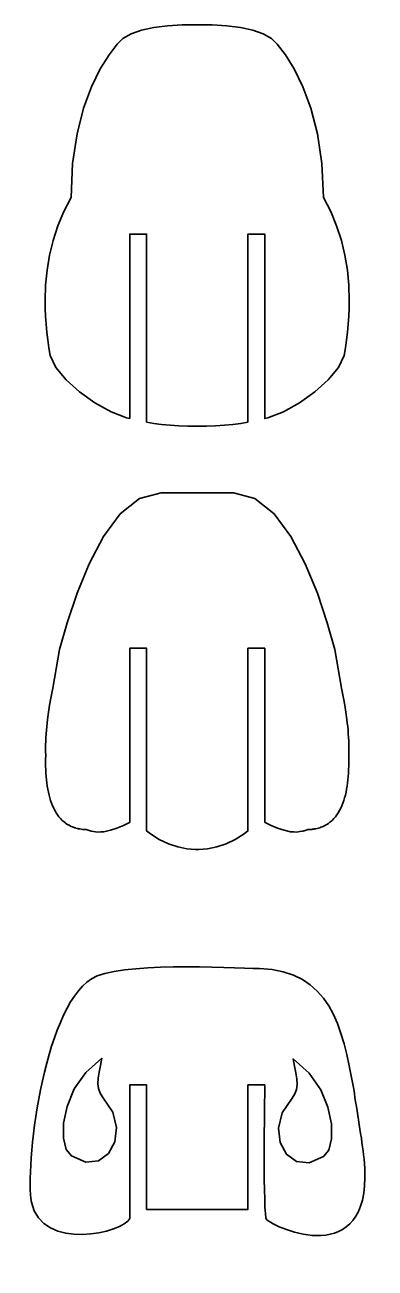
# Model space of a CAD drawing. Header units: centimetres. Extents: x -72 to 72, y -159 to 158.
# Drawn here: x -3.45 to 9, y -159.08 to -114.95 of the extents above; entities that cross this region are included whole.
import ezdxf

# ---------------------------------------------------------------- set-up
doc = ezdxf.new("R2010")
doc.units = ezdxf.units.CM
doc.header["$MEASUREMENT"] = 0
doc.layers.add('layer 1', color=7, linetype='Continuous')

msp = doc.modelspace()

# ---------------------------------------------------------------- linework, layer by layer
at = {"layer": 'layer 1', "color": 250, "lineweight": 35}
for points, knots in [([(0.27576, -128.92427), (0.27576, -128.92427), (0.1634, -128.90247), (0.1634, -128.90247), (0.1634, -128.90247), (0.1634, -128.90247), (-0.38635, -128.68185), (-0.38635, -128.68185), (-0.38635, -128.68185), (-0.38635, -128.68185), (-0.95703, -128.36316), (-0.95703, -128.36316), (-0.95703, -128.36316), (-0.95703, -128.36316), (-1.50353, -127.97508), (-1.50353, -127.97508), (-1.50353, -127.97508), (-1.50353, -127.97508), (-1.98079, -127.54631), (-1.98079, -127.54631), (-1.98079, -127.54631), (-1.98079, -127.54631), (-2.34374, -127.10552), (-2.34374, -127.10552), (-2.34374, -127.10552), (-2.34374, -127.10552), (-2.5473, -126.68139), (-2.5473, -126.68139), (-2.5473, -126.68139), (-2.5473, -126.68139), (-2.59395, -126.40696), (-2.59395, -126.40696), (-2.59395, -126.40696), (-2.59395, -126.40696), (-2.63424, -126.13066), (-2.63424, -126.13066), (-2.63424, -126.13066), (-2.63424, -126.13066), (-2.66779, -125.85276), (-2.66779, -125.85276), (-2.66779, -125.85276), (-2.66779, -125.85276), (-2.69422, -125.5736), (-2.69422, -125.5736), (-2.69422, -125.5736), (-2.69422, -125.5736), (-2.71316, -125.29347), (-2.71316, -125.29347), (-2.71316, -125.29347), (-2.71316, -125.29347), (-2.72424, -125.01266), (-2.72424, -125.01266), (-2.72424, -125.01266), (-2.72424, -125.01266), (-2.72708, -124.73146), (-2.72708, -124.73146), (-2.72708, -124.73146), (-2.72708, -124.73146), (-2.71043, -124.194), (-2.71043, -124.194), (-2.71043, -124.194), (-2.71043, -124.194), (-2.65992, -123.65815), (-2.65992, -123.65815), (-2.65992, -123.65815), (-2.65992, -123.65815), (-2.57295, -123.12597), (-2.57295, -123.12597), (-2.57295, -123.12597), (-2.57295, -123.12597), (-2.44695, -122.59954), (-2.44695, -122.59954), (-2.44695, -122.59954), (-2.44695, -122.59954), (-2.2793, -122.08093), (-2.2793, -122.08093), (-2.2793, -122.08093), (-2.2793, -122.08093), (-2.06742, -121.57219), (-2.06742, -121.57219), (-2.06742, -121.57219), (-2.06742, -121.57219), (-1.80871, -121.07538), (-1.80871, -121.07538), (-1.80871, -121.07538), (-1.80871, -121.07538), (-1.75106, -119.86827), (-1.75106, -119.86827), (-1.75106, -119.86827), (-1.75106, -119.86827), (-1.59416, -118.81441), (-1.59416, -118.81441), (-1.59416, -118.81441), (-1.59416, -118.81441), (-1.3621, -117.90785), (-1.3621, -117.90785), (-1.3621, -117.90785), (-1.3621, -117.90785), (-1.07893, -117.14274), (-1.07893, -117.14274), (-1.07893, -117.14274), (-1.07893, -117.14274), (-0.76876, -116.51313), (-0.76876, -116.51313), (-0.76876, -116.51313), (-0.76876, -116.51313), (-0.45564, -116.01307), (-0.45564, -116.01307), (-0.45564, -116.01307), (-0.45564, -116.01307), (-0.16367, -115.63668), (-0.16367, -115.63668), (-0.16367, -115.63668), (-0.16367, -115.63668), (0.03371, -115.43449), (0.03371, -115.43449), (0.03371, -115.43449), (0.03371, -115.43449), (0.32682, -115.26852), (0.32682, -115.26852), (0.32682, -115.26852), (0.32682, -115.26852), (0.69987, -115.1378), (0.69987, -115.1378), (0.69987, -115.1378), (0.69987, -115.1378), (1.13708, -115.0414), (1.13708, -115.0414), (1.13708, -115.0414), (1.13708, -115.0414), (1.62266, -114.97834), (1.62266, -114.97834), (1.62266, -114.97834), (1.62266, -114.97834), (2.14082, -114.94766), (2.14082, -114.94766), (2.14082, -114.94766), (2.14082, -114.94766), (2.67577, -114.94843), (2.67577, -114.94843), (2.67577, -114.94843), (2.67577, -114.94843), (3.21072, -114.94767), (3.21072, -114.94767), (3.21072, -114.94767), (3.21072, -114.94767), (3.72887, -114.97834), (3.72887, -114.97834), (3.72887, -114.97834), (3.72887, -114.97834), (4.21445, -115.04139), (4.21445, -115.04139), (4.21445, -115.04139), (4.21445, -115.04139), (4.65166, -115.1378), (4.65166, -115.1378), (4.65166, -115.1378), (4.65166, -115.1378), (5.02471, -115.2685), (5.02471, -115.2685), (5.02471, -115.2685), (5.02471, -115.2685), (5.31783, -115.43449), (5.31783, -115.43449), (5.31783, -115.43449), (5.31783, -115.43449), (5.5152, -115.63668), (5.5152, -115.63668), (5.5152, -115.63668), (5.5152, -115.63668), (5.80718, -116.01307), (5.80718, -116.01307), (5.80718, -116.01307), (5.80718, -116.01307), (6.12029, -116.51313), (6.12029, -116.51313), (6.12029, -116.51313), (6.12029, -116.51313), (6.43046, -117.14275), (6.43046, -117.14275), (6.43046, -117.14275), (6.43046, -117.14275), (6.71362, -117.90787), (6.71362, -117.90787), (6.71362, -117.90787), (6.71362, -117.90787), (6.94568, -118.8144), (6.94568, -118.8144), (6.94568, -118.8144), (6.94568, -118.8144), (7.10259, -119.86827), (7.10259, -119.86827), (7.10259, -119.86827), (7.10259, -119.86827), (7.16023, -121.07538), (7.16023, -121.07538), (7.16023, -121.07538), (7.16023, -121.07538), (7.41894, -121.57219), (7.41894, -121.57219), (7.41894, -121.57219), (7.41894, -121.57219), (7.63083, -122.08094), (7.63083, -122.08094), (7.63083, -122.08094), (7.63083, -122.08094), (7.79847, -122.59954), (7.79847, -122.59954), (7.79847, -122.59954), (7.79847, -122.59954), (7.92449, -123.12598), (7.92449, -123.12598), (7.92449, -123.12598), (7.92449, -123.12598), (8.01144, -123.65815), (8.01144, -123.65815), (8.01144, -123.65815), (8.01144, -123.65815), (8.06196, -124.194), (8.06196, -124.194), (8.06196, -124.194), (8.06196, -124.194), (8.07861, -124.73146), (8.07861, -124.73146), (8.07861, -124.73146), (8.07861, -124.73146), (8.07577, -125.01266), (8.07577, -125.01266), (8.07577, -125.01266), (8.07577, -125.01266), (8.06468, -125.29349), (8.06468, -125.29349), (8.06468, -125.29349), (8.06468, -125.29349), (8.04574, -125.57361), (8.04574, -125.57361), (8.04574, -125.57361), (8.04574, -125.57361), (8.01931, -125.85276), (8.01931, -125.85276), (8.01931, -125.85276), (8.01931, -125.85276), (7.98576, -126.13065), (7.98576, -126.13065), (7.98576, -126.13065), (7.98576, -126.13065), (7.94548, -126.40696), (7.94548, -126.40696), (7.94548, -126.40696), (7.94548, -126.40696), (7.89883, -126.6814), (7.89883, -126.6814), (7.89883, -126.6814), (7.89883, -126.6814), (7.69526, -127.10552), (7.69526, -127.10552), (7.69526, -127.10552), (7.69526, -127.10552), (7.33232, -127.54632), (7.33232, -127.54632), (7.33232, -127.54632), (7.33232, -127.54632), (6.85505, -127.97509), (6.85505, -127.97509), (6.85505, -127.97509), (6.85505, -127.97509), (6.30856, -128.36316), (6.30856, -128.36316), (6.30856, -128.36316), (6.30856, -128.36316), (5.73789, -128.68184), (5.73789, -128.68184), (5.73789, -128.68184), (5.73789, -128.68184), (5.18813, -128.90247), (5.18813, -128.90247), (5.18813, -128.90247), (5.18813, -128.90247), (5.07576, -128.92427), (5.07576, -128.92427), (5.07576, -128.92427), (5.07576, -128.92427), (5.07576, -122.37529), (5.07576, -122.37529), (5.07576, -122.37529), (5.07576, -122.37529), (4.47576, -122.37529), (4.47576, -122.37529), (4.47576, -122.37529), (4.47576, -122.37529), (4.47576, -129.05041), (4.47576, -129.05041), (4.47576, -129.05041), (4.47576, -129.05041), (4.22263, -129.09395), (4.22263, -129.09395), (4.22263, -129.09395), (4.22263, -129.09395), (3.94241, -129.12979), (3.94241, -129.12979), (3.94241, -129.12979), (3.94241, -129.12979), (3.64261, -129.1575), (3.64261, -129.1575), (3.64261, -129.1575), (3.64261, -129.1575), (3.32823, -129.17708), (3.32823, -129.17708), (3.32823, -129.17708), (3.32823, -129.17708), (3.00428, -129.18853), (3.00428, -129.18853), (3.00428, -129.18853), (3.00428, -129.18853), (2.67577, -129.19184), (2.67577, -129.19184), (2.67577, -129.19184), (2.67577, -129.19184), (2.34724, -129.18854), (2.34724, -129.18854), (2.34724, -129.18854), (2.34724, -129.18854), (2.0233, -129.17709), (2.0233, -129.17709), (2.0233, -129.17709), (2.0233, -129.17709), (1.70892, -129.1575), (1.70892, -129.1575), (1.70892, -129.1575), (1.70892, -129.1575), (1.40912, -129.12979), (1.40912, -129.12979), (1.40912, -129.12979), (1.40912, -129.12979), (1.12889, -129.09395), (1.12889, -129.09395), (1.12889, -129.09395), (1.12889, -129.09395), (0.87576, -129.05041), (0.87576, -129.05041), (0.87576, -129.05041), (0.87576, -129.05041), (0.87576, -122.37529), (0.87576, -122.37529), (0.87576, -122.37529), (0.87576, -122.37529), (0.27576, -122.37529), (0.27576, -122.37529), (0.27576, -122.37529), (0.27576, -122.37529), (0.27576, -128.92427), (0.27576, -128.92427)], [0, 0, 0, 0, 0.01123596, 0.01123596, 0.01123596, 0.01123596, 0.02247191, 0.02247191, 0.02247191, 0.02247191, 0.03370787, 0.03370787, 0.03370787, 0.03370787, 0.04494382, 0.04494382, 0.04494382, 0.04494382, 0.05617978, 0.05617978, 0.05617978, 0.05617978, 0.06741573, 0.06741573, 0.06741573, 0.06741573, 0.07865169, 0.07865169, 0.07865169, 0.07865169, 0.08988764, 0.08988764, 0.08988764, 0.08988764, 0.1011236, 0.1011236, 0.1011236, 0.1011236, 0.11235955, 0.11235955, 0.11235955, 0.11235955, 0.12359551, 0.12359551, 0.12359551, 0.12359551, 0.13483146, 0.13483146, 0.13483146, 0.13483146, 0.14606742, 0.14606742, 0.14606742, 0.14606742, 0.15730337, 0.15730337, 0.15730337, 0.15730337, 0.16853933, 0.16853933, 0.16853933, 0.16853933, 0.17977528, 0.17977528, 0.17977528, 0.17977528, 0.19101124, 0.19101124, 0.19101124, 0.19101124, 0.20224719, 0.20224719, 0.20224719, 0.20224719, 0.21348315, 0.21348315, 0.21348315, 0.21348315, 0.2247191, 0.2247191, 0.2247191, 0.2247191, 0.23595506, 0.23595506, 0.23595506, 0.23595506, 0.24719101, 0.24719101, 0.24719101, 0.24719101, 0.25842697, 0.25842697, 0.25842697, 0.25842697, 0.26966292, 0.26966292, 0.26966292, 0.26966292, 0.28089888, 0.28089888, 0.28089888, 0.28089888, 0.29213483, 0.29213483, 0.29213483, 0.29213483, 0.30337079, 0.30337079, 0.30337079, 0.30337079, 0.31460674, 0.31460674, 0.31460674, 0.31460674, 0.3258427, 0.3258427, 0.3258427, 0.3258427, 0.33707865, 0.33707865, 0.33707865, 0.33707865, 0.34831461, 0.34831461, 0.34831461, 0.34831461, 0.35955056, 0.35955056, 0.35955056, 0.35955056, 0.37078652, 0.37078652, 0.37078652, 0.37078652, 0.38202247, 0.38202247, 0.38202247, 0.38202247, 0.39325843, 0.39325843, 0.39325843, 0.39325843, 0.40449438, 0.40449438, 0.40449438, 0.40449438, 0.41573034, 0.41573034, 0.41573034, 0.41573034, 0.42696629, 0.42696629, 0.42696629, 0.42696629, 0.43820225, 0.43820225, 0.43820225, 0.43820225, 0.4494382, 0.4494382, 0.4494382, 0.4494382, 0.46067416, 0.46067416, 0.46067416, 0.46067416, 0.47191011, 0.47191011, 0.47191011, 0.47191011, 0.48314607, 0.48314607, 0.48314607, 0.48314607, 0.49438202, 0.49438202, 0.49438202, 0.49438202, 0.50561798, 0.50561798, 0.50561798, 0.50561798, 0.51685393, 0.51685393, 0.51685393, 0.51685393, 0.52808989, 0.52808989, 0.52808989, 0.52808989, 0.53932584, 0.53932584, 0.53932584, 0.53932584, 0.5505618, 0.5505618, 0.5505618, 0.5505618, 0.56179775, 0.56179775, 0.56179775, 0.56179775, 0.57303371, 0.57303371, 0.57303371, 0.57303371, 0.58426966, 0.58426966, 0.58426966, 0.58426966, 0.59550562, 0.59550562, 0.59550562, 0.59550562, 0.60674157, 0.60674157, 0.60674157, 0.60674157, 0.61797753, 0.61797753, 0.61797753, 0.61797753, 0.62921348, 0.62921348, 0.62921348, 0.62921348, 0.64044944, 0.64044944, 0.64044944, 0.64044944, 0.65168539, 0.65168539, 0.65168539, 0.65168539, 0.66292135, 0.66292135, 0.66292135, 0.66292135, 0.6741573, 0.6741573, 0.6741573, 0.6741573, 0.68539326, 0.68539326, 0.68539326, 0.68539326, 0.69662921, 0.69662921, 0.69662921, 0.69662921, 0.70786517, 0.70786517, 0.70786517, 0.70786517, 0.71910112, 0.71910112, 0.71910112, 0.71910112, 0.73033708, 0.73033708, 0.73033708, 0.73033708, 0.74157303, 0.74157303, 0.74157303, 0.74157303, 0.75280899, 0.75280899, 0.75280899, 0.75280899, 0.76404494, 0.76404494, 0.76404494, 0.76404494, 0.7752809, 0.7752809, 0.7752809, 0.7752809, 0.78651685, 0.78651685, 0.78651685, 0.78651685, 0.79775281, 0.79775281, 0.79775281, 0.79775281, 0.80898876, 0.80898876, 0.80898876, 0.80898876, 0.82022472, 0.82022472, 0.82022472, 0.82022472, 0.83146067, 0.83146067, 0.83146067, 0.83146067, 0.84269663, 0.84269663, 0.84269663, 0.84269663, 0.85393258, 0.85393258, 0.85393258, 0.85393258, 0.86516854, 0.86516854, 0.86516854, 0.86516854, 0.87640449, 0.87640449, 0.87640449, 0.87640449, 0.88764045, 0.88764045, 0.88764045, 0.88764045, 0.8988764, 0.8988764, 0.8988764, 0.8988764, 0.91011236, 0.91011236, 0.91011236, 0.91011236, 0.92134831, 0.92134831, 0.92134831, 0.92134831, 0.93258427, 0.93258427, 0.93258427, 0.93258427, 0.94382022, 0.94382022, 0.94382022, 0.94382022, 0.95505618, 0.95505618, 0.95505618, 0.95505618, 0.96629213, 0.96629213, 0.96629213, 0.96629213, 0.97752809, 0.97752809, 0.97752809, 0.97752809, 1, 1, 1, 1]), ([(2.73431, -144.22028), (2.73431, -144.22028), (2.70503, -144.21982), (2.70503, -144.21982), (2.70503, -144.21982), (2.70503, -144.21982), (2.67576, -144.21937), (2.67576, -144.21937), (2.67576, -144.21937), (2.67576, -144.21937), (2.64649, -144.21982), (2.64649, -144.21982), (2.64649, -144.21982), (2.64649, -144.21982), (2.61722, -144.22028), (2.61722, -144.22028), (2.61722, -144.22028), (2.61722, -144.22028), (2.30677, -144.19763), (2.30677, -144.19763), (2.30677, -144.19763), (2.30677, -144.19763), (1.98161, -144.1303), (1.98161, -144.1303), (1.98161, -144.1303), (1.98161, -144.1303), (1.6511, -144.01923), (1.6511, -144.01923), (1.6511, -144.01923), (1.6511, -144.01923), (1.32457, -143.86535), (1.32457, -143.86535), (1.32457, -143.86535), (1.32457, -143.86535), (1.01136, -143.66957), (1.01136, -143.66957), (1.01136, -143.66957), (1.01136, -143.66957), (0.87576, -143.55909), (0.87576, -143.55909), (0.87576, -143.55909), (0.87576, -143.55909), (0.87576, -137.0796), (0.87576, -137.0796), (0.87576, -137.0796), (0.87576, -137.0796), (0.27576, -137.0796), (0.27576, -137.0796), (0.27576, -137.0796), (0.27576, -137.0796), (0.27576, -143.25898), (0.27576, -143.25898), (0.27576, -143.25898), (0.27576, -143.25898), (0.26566, -143.26454), (0.26566, -143.26454), (0.26566, -143.26454), (0.26566, -143.26454), (0.05099, -143.37016), (0.05099, -143.37016), (0.05099, -143.37016), (0.05099, -143.37016), (-0.17573, -143.46479), (-0.17573, -143.46479), (-0.17573, -143.46479), (-0.17573, -143.46479), (-0.40852, -143.54028), (-0.40852, -143.54028), (-0.40852, -143.54028), (-0.40852, -143.54028), (-0.64136, -143.58843), (-0.64136, -143.58843), (-0.64136, -143.58843), (-0.64136, -143.58843), (-0.75481, -143.59479), (-0.75481, -143.59479), (-0.75481, -143.59479), (-0.75481, -143.59479), (-0.86826, -143.60114), (-0.86826, -143.60114), (-0.86826, -143.60114), (-0.86826, -143.60114), (-1.08322, -143.57021), (-1.08322, -143.57021), (-1.08322, -143.57021), (-1.08322, -143.57021), (-1.09594, -143.56672), (-1.09594, -143.56672), (-1.09594, -143.56672), (-1.09594, -143.56672), (-1.10867, -143.56324), (-1.10867, -143.56324), (-1.10867, -143.56324), (-1.10867, -143.56324), (-1.12127, -143.55961), (-1.12127, -143.55961), (-1.12127, -143.55961), (-1.12127, -143.55961), (-1.13388, -143.556), (-1.13388, -143.556), (-1.13388, -143.556), (-1.13388, -143.556), (-1.15885, -143.54853), (-1.15885, -143.54853), (-1.15885, -143.54853), (-1.15885, -143.54853), (-1.17121, -143.54466), (-1.17121, -143.54466), (-1.17121, -143.54466), (-1.17121, -143.54466), (-1.18357, -143.5408), (-1.18357, -143.5408), (-1.18357, -143.5408), (-1.18357, -143.5408), (-1.19581, -143.53681), (-1.19581, -143.53681), (-1.19581, -143.53681), (-1.19581, -143.53681), (-1.20806, -143.53283), (-1.20806, -143.53283), (-1.20806, -143.53283), (-1.20806, -143.53283), (-1.22019, -143.5287), (-1.22019, -143.5287), (-1.22019, -143.5287), (-1.22019, -143.5287), (-1.23231, -143.52459), (-1.23231, -143.52459), (-1.23231, -143.52459), (-1.23231, -143.52459), (-1.24431, -143.52035), (-1.24431, -143.52035), (-1.24431, -143.52035), (-1.24431, -143.52035), (-1.25632, -143.51613), (-1.25632, -143.51613), (-1.25632, -143.51613), (-1.25632, -143.51613), (-1.29741, -143.51479), (-1.29741, -143.51479), (-1.29741, -143.51479), (-1.29741, -143.51479), (-1.32316, -143.51316), (-1.32316, -143.51316), (-1.32316, -143.51316), (-1.32316, -143.51316), (-1.3489, -143.51155), (-1.3489, -143.51155), (-1.3489, -143.51155), (-1.3489, -143.51155), (-1.37406, -143.50919), (-1.37406, -143.50919), (-1.37406, -143.50919), (-1.37406, -143.50919), (-1.39923, -143.50683), (-1.39923, -143.50683), (-1.39923, -143.50683), (-1.39923, -143.50683), (-1.44841, -143.50063), (-1.44841, -143.50063), (-1.44841, -143.50063), (-1.44841, -143.50063), (-1.49647, -143.49299), (-1.49647, -143.49299), (-1.49647, -143.49299), (-1.49647, -143.49299), (-1.51994, -143.48843), (-1.51994, -143.48843), (-1.51994, -143.48843), (-1.51994, -143.48843), (-1.54341, -143.48389), (-1.54341, -143.48389), (-1.54341, -143.48389), (-1.54341, -143.48389), (-1.56632, -143.47863), (-1.56632, -143.47863), (-1.56632, -143.47863), (-1.56632, -143.47863), (-1.58923, -143.47338), (-1.58923, -143.47338), (-1.58923, -143.47338), (-1.58923, -143.47338), (-1.63396, -143.46147), (-1.63396, -143.46147), (-1.63396, -143.46147), (-1.63396, -143.46147), (-1.65577, -143.45482), (-1.65577, -143.45482), (-1.65577, -143.45482), (-1.65577, -143.45482), (-1.67759, -143.44817), (-1.67759, -143.44817), (-1.67759, -143.44817), (-1.67759, -143.44817), (-1.69887, -143.44083), (-1.69887, -143.44083), (-1.69887, -143.44083), (-1.69887, -143.44083), (-1.72015, -143.43349), (-1.72015, -143.43349), (-1.72015, -143.43349), (-1.72015, -143.43349), (-1.74089, -143.42547), (-1.74089, -143.42547), (-1.74089, -143.42547), (-1.74089, -143.42547), (-1.76163, -143.41746), (-1.76163, -143.41746), (-1.76163, -143.41746), (-1.76163, -143.41746), (-1.80207, -143.4001), (-1.80207, -143.4001), (-1.80207, -143.4001), (-1.80207, -143.4001), (-1.82176, -143.39075), (-1.82176, -143.39075), (-1.82176, -143.39075), (-1.82176, -143.39075), (-1.84145, -143.38141), (-1.84145, -143.38141), (-1.84145, -143.38141), (-1.84145, -143.38141), (-1.86063, -143.37142), (-1.86063, -143.37142), (-1.86063, -143.37142), (-1.86063, -143.37142), (-1.8798, -143.36143), (-1.8798, -143.36143), (-1.8798, -143.36143), (-1.8798, -143.36143), (-1.89846, -143.35079), (-1.89846, -143.35079), (-1.89846, -143.35079), (-1.89846, -143.35079), (-1.91713, -143.34015), (-1.91713, -143.34015), (-1.91713, -143.34015), (-1.91713, -143.34015), (-1.93528, -143.32888), (-1.93528, -143.32888), (-1.93528, -143.32888), (-1.93528, -143.32888), (-1.95344, -143.31761), (-1.95344, -143.31761), (-1.95344, -143.31761), (-1.95344, -143.31761), (-1.97109, -143.30571), (-1.97109, -143.30571), (-1.97109, -143.30571), (-1.97109, -143.30571), (-1.98875, -143.29382), (-1.98875, -143.29382), (-1.98875, -143.29382), (-1.98875, -143.29382), (-2.0059, -143.28129), (-2.0059, -143.28129), (-2.0059, -143.28129), (-2.0059, -143.28129), (-2.02306, -143.26878), (-2.02306, -143.26878), (-2.02306, -143.26878), (-2.02306, -143.26878), (-2.03972, -143.25565), (-2.03972, -143.25565), (-2.03972, -143.25565), (-2.03972, -143.25565), (-2.05639, -143.24252), (-2.05639, -143.24252), (-2.05639, -143.24252), (-2.05639, -143.24252), (-2.07257, -143.22879), (-2.07257, -143.22879), (-2.07257, -143.22879), (-2.07257, -143.22879), (-2.08875, -143.21507), (-2.08875, -143.21507), (-2.08875, -143.21507), (-2.08875, -143.21507), (-2.12015, -143.18643), (-2.12015, -143.18643), (-2.12015, -143.18643), (-2.12015, -143.18643), (-2.1801, -143.12566), (-2.1801, -143.12566), (-2.1801, -143.12566), (-2.1801, -143.12566), (-2.23634, -143.06036), (-2.23634, -143.06036), (-2.23634, -143.06036), (-2.23634, -143.06036), (-2.28894, -142.99065), (-2.28894, -142.99065), (-2.28894, -142.99065), (-2.28894, -142.99065), (-2.338, -142.91668), (-2.338, -142.91668), (-2.338, -142.91668), (-2.338, -142.91668), (-2.3608, -142.87762), (-2.3608, -142.87762), (-2.3608, -142.87762), (-2.3608, -142.87762), (-2.3836, -142.83857), (-2.3836, -142.83857), (-2.3836, -142.83857), (-2.3836, -142.83857), (-2.42583, -142.75646), (-2.42583, -142.75646), (-2.42583, -142.75646), (-2.42583, -142.75646), (-2.46476, -142.6705), (-2.46476, -142.6705), (-2.46476, -142.6705), (-2.46476, -142.6705), (-2.50048, -142.58082), (-2.50048, -142.58082), (-2.50048, -142.58082), (-2.50048, -142.58082), (-2.53309, -142.48753), (-2.53309, -142.48753), (-2.53309, -142.48753), (-2.53309, -142.48753), (-2.56266, -142.39079), (-2.56266, -142.39079), (-2.56266, -142.39079), (-2.56266, -142.39079), (-2.58928, -142.29073), (-2.58928, -142.29073), (-2.58928, -142.29073), (-2.58928, -142.29073), (-2.61304, -142.18748), (-2.61304, -142.18748), (-2.61304, -142.18748), (-2.61304, -142.18748), (-2.63402, -142.08118), (-2.63402, -142.08118), (-2.63402, -142.08118), (-2.63402, -142.08118), (-2.6523, -141.97197), (-2.6523, -141.97197), (-2.6523, -141.97197), (-2.6523, -141.97197), (-2.66798, -141.85998), (-2.66798, -141.85998), (-2.66798, -141.85998), (-2.66798, -141.85998), (-2.68113, -141.74534), (-2.68113, -141.74534), (-2.68113, -141.74534), (-2.68113, -141.74534), (-2.69185, -141.62819), (-2.69185, -141.62819), (-2.69185, -141.62819), (-2.69185, -141.62819), (-2.70021, -141.50866), (-2.70021, -141.50866), (-2.70021, -141.50866), (-2.70021, -141.50866), (-2.7063, -141.38691), (-2.7063, -141.38691), (-2.7063, -141.38691), (-2.7063, -141.38691), (-2.71021, -141.26304), (-2.71021, -141.26304), (-2.71021, -141.26304), (-2.71021, -141.26304), (-2.71203, -141.1372), (-2.71203, -141.1372), (-2.71203, -141.1372), (-2.71203, -141.1372), (-2.71183, -141.00954), (-2.71183, -141.00954), (-2.71183, -141.00954), (-2.71183, -141.00954), (-2.70971, -140.88017), (-2.70971, -140.88017), (-2.70971, -140.88017), (-2.70971, -140.88017), (-2.70909, -140.85977), (-2.70909, -140.85977), (-2.70909, -140.85977), (-2.70909, -140.85977), (-2.71153, -140.75676), (-2.71153, -140.75676), (-2.71153, -140.75676), (-2.71153, -140.75676), (-2.71217, -140.62995), (-2.71217, -140.62995), (-2.71217, -140.62995), (-2.71217, -140.62995), (-2.71057, -140.5025), (-2.71057, -140.5025), (-2.71057, -140.5025), (-2.71057, -140.5025), (-2.70681, -140.37457), (-2.70681, -140.37457), (-2.70681, -140.37457), (-2.70681, -140.37457), (-2.70098, -140.24628), (-2.70098, -140.24628), (-2.70098, -140.24628), (-2.70098, -140.24628), (-2.69318, -140.1178), (-2.69318, -140.1178), (-2.69318, -140.1178), (-2.69318, -140.1178), (-2.68348, -139.98929), (-2.68348, -139.98929), (-2.68348, -139.98929), (-2.68348, -139.98929), (-2.672, -139.86086), (-2.672, -139.86086), (-2.672, -139.86086), (-2.672, -139.86086), (-2.6588, -139.73267), (-2.6588, -139.73267), (-2.6588, -139.73267), (-2.6588, -139.73267), (-2.64399, -139.60488), (-2.64399, -139.60488), (-2.64399, -139.60488), (-2.64399, -139.60488), (-2.60987, -139.35106), (-2.60987, -139.35106), (-2.60987, -139.35106), (-2.60987, -139.35106), (-2.57038, -139.10055), (-2.57038, -139.10055), (-2.57038, -139.10055), (-2.57038, -139.10055), (-2.52623, -138.85455), (-2.52623, -138.85455), (-2.52623, -138.85455), (-2.52623, -138.85455), (-2.47815, -138.61424), (-2.47815, -138.61424), (-2.47815, -138.61424), (-2.47815, -138.61424), (-2.45222, -138.49623), (-2.45222, -138.49623), (-2.45222, -138.49623), (-2.45222, -138.49623), (-2.21412, -137.1169), (-2.21412, -137.1169), (-2.21412, -137.1169), (-2.21412, -137.1169), (-1.94293, -136.1702), (-1.94293, -136.1702), (-1.94293, -136.1702), (-1.94293, -136.1702), (-1.59386, -135.12748), (-1.59386, -135.12748), (-1.59386, -135.12748), (-1.59386, -135.12748), (-1.16484, -134.07685), (-1.16484, -134.07685), (-1.16484, -134.07685), (-1.16484, -134.07685), (-0.65381, -133.10634), (-0.65381, -133.10634), (-0.65381, -133.10634), (-0.65381, -133.10634), (-0.05869, -132.30409), (-0.05869, -132.30409), (-0.05869, -132.30409), (-0.05869, -132.30409), (0.62258, -131.75814), (0.62258, -131.75814), (0.62258, -131.75814), (0.62258, -131.75814), (1.39206, -131.55659), (1.39206, -131.55659), (1.39206, -131.55659), (1.39206, -131.55659), (3.95947, -131.55659), (3.95947, -131.55659), (3.95947, -131.55659), (3.95947, -131.55659), (4.72895, -131.75814), (4.72895, -131.75814), (4.72895, -131.75814), (4.72895, -131.75814), (5.41022, -132.30408), (5.41022, -132.30408), (5.41022, -132.30408), (5.41022, -132.30408), (6.00533, -133.10635), (6.00533, -133.10635), (6.00533, -133.10635), (6.00533, -133.10635), (6.51637, -134.07685), (6.51637, -134.07685), (6.51637, -134.07685), (6.51637, -134.07685), (6.94539, -135.1275), (6.94539, -135.1275), (6.94539, -135.1275), (6.94539, -135.1275), (7.29446, -136.17021), (7.29446, -136.17021), (7.29446, -136.17021), (7.29446, -136.17021), (7.56565, -137.1169), (7.56565, -137.1169), (7.56565, -137.1169), (7.56565, -137.1169), (7.80375, -138.49623), (7.80375, -138.49623), (7.80375, -138.49623), (7.80375, -138.49623), (7.82967, -138.61424), (7.82967, -138.61424), (7.82967, -138.61424), (7.82967, -138.61424), (7.87776, -138.85456), (7.87776, -138.85456), (7.87776, -138.85456), (7.87776, -138.85456), (7.92191, -139.10055), (7.92191, -139.10055), (7.92191, -139.10055), (7.92191, -139.10055), (7.9614, -139.35106), (7.9614, -139.35106), (7.9614, -139.35106), (7.9614, -139.35106), (7.99551, -139.60489), (7.99551, -139.60489), (7.99551, -139.60489), (7.99551, -139.60489), (8.01033, -139.73268), (8.01033, -139.73268), (8.01033, -139.73268), (8.01033, -139.73268), (8.02352, -139.86086), (8.02352, -139.86086), (8.02352, -139.86086), (8.02352, -139.86086), (8.03501, -139.98929), (8.03501, -139.98929), (8.03501, -139.98929), (8.03501, -139.98929), (8.0447, -140.11782), (8.0447, -140.11782), (8.0447, -140.11782), (8.0447, -140.11782), (8.05251, -140.24629), (8.05251, -140.24629), (8.05251, -140.24629), (8.05251, -140.24629), (8.05834, -140.37458), (8.05834, -140.37458), (8.05834, -140.37458), (8.05834, -140.37458), (8.0621, -140.50251), (8.0621, -140.50251), (8.0621, -140.50251), (8.0621, -140.50251), (8.0637, -140.62995), (8.0637, -140.62995), (8.0637, -140.62995), (8.0637, -140.62995), (8.06305, -140.75677), (8.06305, -140.75677), (8.06305, -140.75677), (8.06305, -140.75677), (8.06061, -140.85977), (8.06061, -140.85977), (8.06061, -140.85977), (8.06061, -140.85977), (8.06123, -140.88017), (8.06123, -140.88017), (8.06123, -140.88017), (8.06123, -140.88017), (8.06335, -141.00954), (8.06335, -141.00954), (8.06335, -141.00954), (8.06335, -141.00954), (8.06355, -141.13721), (8.06355, -141.13721), (8.06355, -141.13721), (8.06355, -141.13721), (8.06174, -141.26305), (8.06174, -141.26305), (8.06174, -141.26305), (8.06174, -141.26305), (8.05782, -141.38692), (8.05782, -141.38692), (8.05782, -141.38692), (8.05782, -141.38692), (8.05173, -141.50867), (8.05173, -141.50867), (8.05173, -141.50867), (8.05173, -141.50867), (8.04337, -141.62819), (8.04337, -141.62819), (8.04337, -141.62819), (8.04337, -141.62819), (8.03265, -141.74534), (8.03265, -141.74534), (8.03265, -141.74534), (8.03265, -141.74534), (8.01951, -141.85998), (8.01951, -141.85998), (8.01951, -141.85998), (8.01951, -141.85998), (8.00383, -141.97198), (8.00383, -141.97198), (8.00383, -141.97198), (8.00383, -141.97198), (7.98555, -142.08118), (7.98555, -142.08118), (7.98555, -142.08118), (7.98555, -142.08118), (7.96456, -142.18748), (7.96456, -142.18748), (7.96456, -142.18748), (7.96456, -142.18748), (7.94081, -142.29073), (7.94081, -142.29073), (7.94081, -142.29073), (7.94081, -142.29073), (7.91419, -142.39079), (7.91419, -142.39079), (7.91419, -142.39079), (7.91419, -142.39079), (7.88462, -142.48753), (7.88462, -142.48753), (7.88462, -142.48753), (7.88462, -142.48753), (7.85201, -142.58082), (7.85201, -142.58082), (7.85201, -142.58082), (7.85201, -142.58082), (7.81628, -142.6705), (7.81628, -142.6705), (7.81628, -142.6705), (7.81628, -142.6705), (7.77735, -142.75648), (7.77735, -142.75648), (7.77735, -142.75648), (7.77735, -142.75648), (7.73513, -142.83858), (7.73513, -142.83858), (7.73513, -142.83858), (7.73513, -142.83858), (7.68953, -142.91668), (7.68953, -142.91668), (7.68953, -142.91668), (7.68953, -142.91668), (7.64047, -142.99065), (7.64047, -142.99065), (7.64047, -142.99065), (7.64047, -142.99065), (7.58786, -143.06036), (7.58786, -143.06036), (7.58786, -143.06036), (7.58786, -143.06036), (7.53163, -143.12566), (7.53163, -143.12566), (7.53163, -143.12566), (7.53163, -143.12566), (7.47167, -143.18643), (7.47167, -143.18643), (7.47167, -143.18643), (7.47167, -143.18643), (7.44027, -143.21507), (7.44027, -143.21507), (7.44027, -143.21507), (7.44027, -143.21507), (7.4241, -143.22879), (7.4241, -143.22879), (7.4241, -143.22879), (7.4241, -143.22879), (7.40791, -143.24252), (7.40791, -143.24252), (7.40791, -143.24252), (7.40791, -143.24252), (7.39125, -143.25565), (7.39125, -143.25565), (7.39125, -143.25565), (7.39125, -143.25565), (7.37458, -143.26878), (7.37458, -143.26878), (7.37458, -143.26878), (7.37458, -143.26878), (7.35743, -143.28129), (7.35743, -143.28129), (7.35743, -143.28129), (7.35743, -143.28129), (7.34027, -143.29382), (7.34027, -143.29382), (7.34027, -143.29382), (7.34027, -143.29382), (7.32262, -143.30571), (7.32262, -143.30571), (7.32262, -143.30571), (7.32262, -143.30571), (7.30496, -143.31761), (7.30496, -143.31761), (7.30496, -143.31761), (7.30496, -143.31761), (7.28681, -143.32888), (7.28681, -143.32888), (7.28681, -143.32888), (7.28681, -143.32888), (7.26865, -143.34015), (7.26865, -143.34015), (7.26865, -143.34015), (7.26865, -143.34015), (7.24999, -143.35079), (7.24999, -143.35079), (7.24999, -143.35079), (7.24999, -143.35079), (7.23133, -143.36143), (7.23133, -143.36143), (7.23133, -143.36143), (7.23133, -143.36143), (7.21216, -143.37142), (7.21216, -143.37142), (7.21216, -143.37142), (7.21216, -143.37142), (7.19298, -143.38141), (7.19298, -143.38141), (7.19298, -143.38141), (7.19298, -143.38141), (7.17329, -143.39075), (7.17329, -143.39075), (7.17329, -143.39075), (7.17329, -143.39075), (7.15359, -143.4001), (7.15359, -143.4001), (7.15359, -143.4001), (7.15359, -143.4001), (7.11316, -143.41746), (7.11316, -143.41746), (7.11316, -143.41746), (7.11316, -143.41746), (7.07167, -143.4335), (7.07167, -143.4335), (7.07167, -143.4335), (7.07167, -143.4335), (7.02911, -143.44817), (7.02911, -143.44817), (7.02911, -143.44817), (7.02911, -143.44817), (6.98548, -143.46148), (6.98548, -143.46148), (6.98548, -143.46148), (6.98548, -143.46148), (6.94076, -143.47339), (6.94076, -143.47339), (6.94076, -143.47339), (6.94076, -143.47339), (6.89493, -143.48389), (6.89493, -143.48389), (6.89493, -143.48389), (6.89493, -143.48389), (6.87146, -143.48843), (6.87146, -143.48843), (6.87146, -143.48843), (6.87146, -143.48843), (6.848, -143.49299), (6.848, -143.49299), (6.848, -143.49299), (6.848, -143.49299), (6.82397, -143.49681), (6.82397, -143.49681), (6.82397, -143.49681), (6.82397, -143.49681), (6.79994, -143.50064), (6.79994, -143.50064), (6.79994, -143.50064), (6.79994, -143.50064), (6.77535, -143.50373), (6.77535, -143.50373), (6.77535, -143.50373), (6.77535, -143.50373), (6.75076, -143.50683), (6.75076, -143.50683), (6.75076, -143.50683), (6.75076, -143.50683), (6.72559, -143.50919), (6.72559, -143.50919), (6.72559, -143.50919), (6.72559, -143.50919), (6.70043, -143.51155), (6.70043, -143.51155), (6.70043, -143.51155), (6.70043, -143.51155), (6.67468, -143.51316), (6.67468, -143.51316), (6.67468, -143.51316), (6.67468, -143.51316), (6.64894, -143.51479), (6.64894, -143.51479), (6.64894, -143.51479), (6.64894, -143.51479), (6.60785, -143.51613), (6.60785, -143.51613), (6.60785, -143.51613), (6.60785, -143.51613), (6.58384, -143.5246), (6.58384, -143.5246), (6.58384, -143.5246), (6.58384, -143.5246), (6.57172, -143.5287), (6.57172, -143.5287), (6.57172, -143.5287), (6.57172, -143.5287), (6.55959, -143.53282), (6.55959, -143.53282), (6.55959, -143.53282), (6.55959, -143.53282), (6.5351, -143.5408), (6.5351, -143.5408), (6.5351, -143.5408), (6.5351, -143.5408), (6.52273, -143.54466), (6.52273, -143.54466), (6.52273, -143.54466), (6.52273, -143.54466), (6.51037, -143.54853), (6.51037, -143.54853), (6.51037, -143.54853), (6.51037, -143.54853), (6.49789, -143.55226), (6.49789, -143.55226), (6.49789, -143.55226), (6.49789, -143.55226), (6.4854, -143.55601), (6.4854, -143.55601), (6.4854, -143.55601), (6.4854, -143.55601), (6.46019, -143.56324), (6.46019, -143.56324), (6.46019, -143.56324), (6.46019, -143.56324), (6.43474, -143.57022), (6.43474, -143.57022), (6.43474, -143.57022), (6.43474, -143.57022), (6.32727, -143.58567), (6.32727, -143.58567), (6.32727, -143.58567), (6.32727, -143.58567), (6.21979, -143.60114), (6.21979, -143.60114), (6.21979, -143.60114), (6.21979, -143.60114), (6.10634, -143.59479), (6.10634, -143.59479), (6.10634, -143.59479), (6.10634, -143.59479), (5.99289, -143.58843), (5.99289, -143.58843), (5.99289, -143.58843), (5.99289, -143.58843), (5.76005, -143.54028), (5.76005, -143.54028), (5.76005, -143.54028), (5.76005, -143.54028), (5.52726, -143.46479), (5.52726, -143.46479), (5.52726, -143.46479), (5.52726, -143.46479), (5.30054, -143.37017), (5.30054, -143.37017), (5.30054, -143.37017), (5.30054, -143.37017), (5.08587, -143.26454), (5.08587, -143.26454), (5.08587, -143.26454), (5.08587, -143.26454), (5.08082, -143.26176), (5.08082, -143.26176), (5.08082, -143.26176), (5.08082, -143.26176), (5.07576, -143.25897), (5.07576, -143.25897), (5.07576, -143.25897), (5.07576, -143.25897), (5.07576, -137.0796), (5.07576, -137.0796), (5.07576, -137.0796), (5.07576, -137.0796), (4.47576, -137.0796), (4.47576, -137.0796), (4.47576, -137.0796), (4.47576, -137.0796), (4.47576, -143.5591), (4.47576, -143.5591), (4.47576, -143.5591), (4.47576, -143.5591), (4.34017, -143.66957), (4.34017, -143.66957), (4.34017, -143.66957), (4.34017, -143.66957), (4.02695, -143.86535), (4.02695, -143.86535), (4.02695, -143.86535), (4.02695, -143.86535), (3.70043, -144.01923), (3.70043, -144.01923), (3.70043, -144.01923), (3.70043, -144.01923), (3.36992, -144.1303), (3.36992, -144.1303), (3.36992, -144.1303), (3.36992, -144.1303), (3.04476, -144.19763), (3.04476, -144.19763), (3.04476, -144.19763), (3.04476, -144.19763), (2.73431, -144.22028), (2.73431, -144.22028)], [0, 0, 0, 0, 0.00434783, 0.00434783, 0.00434783, 0.00434783, 0.00869565, 0.00869565, 0.00869565, 0.00869565, 0.01304348, 0.01304348, 0.01304348, 0.01304348, 0.0173913, 0.0173913, 0.0173913, 0.0173913, 0.02173913, 0.02173913, 0.02173913, 0.02173913, 0.02608696, 0.02608696, 0.02608696, 0.02608696, 0.03043478, 0.03043478, 0.03043478, 0.03043478, 0.03478261, 0.03478261, 0.03478261, 0.03478261, 0.03913043, 0.03913043, 0.03913043, 0.03913043, 0.04347826, 0.04347826, 0.04347826, 0.04347826, 0.04782609, 0.04782609, 0.04782609, 0.04782609, 0.05217391, 0.05217391, 0.05217391, 0.05217391, 0.05652174, 0.05652174, 0.05652174, 0.05652174, 0.06086957, 0.06086957, 0.06086957, 0.06086957, 0.06521739, 0.06521739, 0.06521739, 0.06521739, 0.06956522, 0.06956522, 0.06956522, 0.06956522, 0.07391304, 0.07391304, 0.07391304, 0.07391304, 0.07826087, 0.07826087, 0.07826087, 0.07826087, 0.0826087, 0.0826087, 0.0826087, 0.0826087, 0.08695652, 0.08695652, 0.08695652, 0.08695652, 0.09130435, 0.09130435, 0.09130435, 0.09130435, 0.09565217, 0.09565217, 0.09565217, 0.09565217, 0.1, 0.1, 0.1, 0.1, 0.10434783, 0.10434783, 0.10434783, 0.10434783, 0.10869565, 0.10869565, 0.10869565, 0.10869565, 0.11304348, 0.11304348, 0.11304348, 0.11304348, 0.1173913, 0.1173913, 0.1173913, 0.1173913, 0.12173913, 0.12173913, 0.12173913, 0.12173913, 0.12608696, 0.12608696, 0.12608696, 0.12608696, 0.13043478, 0.13043478, 0.13043478, 0.13043478, 0.13478261, 0.13478261, 0.13478261, 0.13478261, 0.13913043, 0.13913043, 0.13913043, 0.13913043, 0.14347826, 0.14347826, 0.14347826, 0.14347826, 0.14782609, 0.14782609, 0.14782609, 0.14782609, 0.15217391, 0.15217391, 0.15217391, 0.15217391, 0.15652174, 0.15652174, 0.15652174, 0.15652174, 0.16086957, 0.16086957, 0.16086957, 0.16086957, 0.16521739, 0.16521739, 0.16521739, 0.16521739, 0.16956522, 0.16956522, 0.16956522, 0.16956522, 0.17391304, 0.17391304, 0.17391304, 0.17391304, 0.17826087, 0.17826087, 0.17826087, 0.17826087, 0.1826087, 0.1826087, 0.1826087, 0.1826087, 0.18695652, 0.18695652, 0.18695652, 0.18695652, 0.19130435, 0.19130435, 0.19130435, 0.19130435, 0.19565217, 0.19565217, 0.19565217, 0.19565217, 0.2, 0.2, 0.2, 0.2, 0.20434783, 0.20434783, 0.20434783, 0.20434783, 0.20869565, 0.20869565, 0.20869565, 0.20869565, 0.21304348, 0.21304348, 0.21304348, 0.21304348, 0.2173913, 0.2173913, 0.2173913, 0.2173913, 0.22173913, 0.22173913, 0.22173913, 0.22173913, 0.22608696, 0.22608696, 0.22608696, 0.22608696, 0.23043478, 0.23043478, 0.23043478, 0.23043478, 0.23478261, 0.23478261, 0.23478261, 0.23478261, 0.23913043, 0.23913043, 0.23913043, 0.23913043, 0.24347826, 0.24347826, 0.24347826, 0.24347826, 0.24782609, 0.24782609, 0.24782609, 0.24782609, 0.25217391, 0.25217391, 0.25217391, 0.25217391, 0.25652174, 0.25652174, 0.25652174, 0.25652174, 0.26086957, 0.26086957, 0.26086957, 0.26086957, 0.26521739, 0.26521739, 0.26521739, 0.26521739, 0.26956522, 0.26956522, 0.26956522, 0.26956522, 0.27391304, 0.27391304, 0.27391304, 0.27391304, 0.27826087, 0.27826087, 0.27826087, 0.27826087, 0.2826087, 0.2826087, 0.2826087, 0.2826087, 0.28695652, 0.28695652, 0.28695652, 0.28695652, 0.29130435, 0.29130435, 0.29130435, 0.29130435, 0.29565217, 0.29565217, 0.29565217, 0.29565217, 0.3, 0.3, 0.3, 0.3, 0.30434783, 0.30434783, 0.30434783, 0.30434783, 0.30869565, 0.30869565, 0.30869565, 0.30869565, 0.31304348, 0.31304348, 0.31304348, 0.31304348, 0.3173913, 0.3173913, 0.3173913, 0.3173913, 0.32173913, 0.32173913, 0.32173913, 0.32173913, 0.32608696, 0.32608696, 0.32608696, 0.32608696, 0.33043478, 0.33043478, 0.33043478, 0.33043478, 0.33478261, 0.33478261, 0.33478261, 0.33478261, 0.33913043, 0.33913043, 0.33913043, 0.33913043, 0.34347826, 0.34347826, 0.34347826, 0.34347826, 0.34782609, 0.34782609, 0.34782609, 0.34782609, 0.35217391, 0.35217391, 0.35217391, 0.35217391, 0.35652174, 0.35652174, 0.35652174, 0.35652174, 0.36086957, 0.36086957, 0.36086957, 0.36086957, 0.36521739, 0.36521739, 0.36521739, 0.36521739, 0.36956522, 0.36956522, 0.36956522, 0.36956522, 0.37391304, 0.37391304, 0.37391304, 0.37391304, 0.37826087, 0.37826087, 0.37826087, 0.37826087, 0.3826087, 0.3826087, 0.3826087, 0.3826087, 0.38695652, 0.38695652, 0.38695652, 0.38695652, 0.39130435, 0.39130435, 0.39130435, 0.39130435, 0.39565217, 0.39565217, 0.39565217, 0.39565217, 0.4, 0.4, 0.4, 0.4, 0.40434783, 0.40434783, 0.40434783, 0.40434783, 0.40869565, 0.40869565, 0.40869565, 0.40869565, 0.41304348, 0.41304348, 0.41304348, 0.41304348, 0.4173913, 0.4173913, 0.4173913, 0.4173913, 0.42173913, 0.42173913, 0.42173913, 0.42173913, 0.42608696, 0.42608696, 0.42608696, 0.42608696, 0.43043478, 0.43043478, 0.43043478, 0.43043478, 0.43478261, 0.43478261, 0.43478261, 0.43478261, 0.43913043, 0.43913043, 0.43913043, 0.43913043, 0.44347826, 0.44347826, 0.44347826, 0.44347826, 0.44782609, 0.44782609, 0.44782609, 0.44782609, 0.45217391, 0.45217391, 0.45217391, 0.45217391, 0.45652174, 0.45652174, 0.45652174, 0.45652174, 0.46086957, 0.46086957, 0.46086957, 0.46086957, 0.46521739, 0.46521739, 0.46521739, 0.46521739, 0.46956522, 0.46956522, 0.46956522, 0.46956522, 0.47391304, 0.47391304, 0.47391304, 0.47391304, 0.47826087, 0.47826087, 0.47826087, 0.47826087, 0.4826087, 0.4826087, 0.4826087, 0.4826087, 0.48695652, 0.48695652, 0.48695652, 0.48695652, 0.49130435, 0.49130435, 0.49130435, 0.49130435, 0.49565217, 0.49565217, 0.49565217, 0.49565217, 0.5, 0.5, 0.5, 0.5, 0.50434783, 0.50434783, 0.50434783, 0.50434783, 0.50869565, 0.50869565, 0.50869565, 0.50869565, 0.51304348, 0.51304348, 0.51304348, 0.51304348, 0.5173913, 0.5173913, 0.5173913, 0.5173913, 0.52173913, 0.52173913, 0.52173913, 0.52173913, 0.52608696, 0.52608696, 0.52608696, 0.52608696, 0.53043478, 0.53043478, 0.53043478, 0.53043478, 0.53478261, 0.53478261, 0.53478261, 0.53478261, 0.53913043, 0.53913043, 0.53913043, 0.53913043, 0.54347826, 0.54347826, 0.54347826, 0.54347826, 0.54782609, 0.54782609, 0.54782609, 0.54782609, 0.55217391, 0.55217391, 0.55217391, 0.55217391, 0.55652174, 0.55652174, 0.55652174, 0.55652174, 0.56086957, 0.56086957, 0.56086957, 0.56086957, 0.56521739, 0.56521739, 0.56521739, 0.56521739, 0.56956522, 0.56956522, 0.56956522, 0.56956522, 0.57391304, 0.57391304, 0.57391304, 0.57391304, 0.57826087, 0.57826087, 0.57826087, 0.57826087, 0.5826087, 0.5826087, 0.5826087, 0.5826087, 0.58695652, 0.58695652, 0.58695652, 0.58695652, 0.59130435, 0.59130435, 0.59130435, 0.59130435, 0.59565217, 0.59565217, 0.59565217, 0.59565217, 0.6, 0.6, 0.6, 0.6, 0.60434783, 0.60434783, 0.60434783, 0.60434783, 0.60869565, 0.60869565, 0.60869565, 0.60869565, 0.61304348, 0.61304348, 0.61304348, 0.61304348, 0.6173913, 0.6173913, 0.6173913, 0.6173913, 0.62173913, 0.62173913, 0.62173913, 0.62173913, 0.62608696, 0.62608696, 0.62608696, 0.62608696, 0.63043478, 0.63043478, 0.63043478, 0.63043478, 0.63478261, 0.63478261, 0.63478261, 0.63478261, 0.63913043, 0.63913043, 0.63913043, 0.63913043, 0.64347826, 0.64347826, 0.64347826, 0.64347826, 0.64782609, 0.64782609, 0.64782609, 0.64782609, 0.65217391, 0.65217391, 0.65217391, 0.65217391, 0.65652174, 0.65652174, 0.65652174, 0.65652174, 0.66086957, 0.66086957, 0.66086957, 0.66086957, 0.66521739, 0.66521739, 0.66521739, 0.66521739, 0.66956522, 0.66956522, 0.66956522, 0.66956522, 0.67391304, 0.67391304, 0.67391304, 0.67391304, 0.67826087, 0.67826087, 0.67826087, 0.67826087, 0.6826087, 0.6826087, 0.6826087, 0.6826087, 0.68695652, 0.68695652, 0.68695652, 0.68695652, 0.69130435, 0.69130435, 0.69130435, 0.69130435, 0.69565217, 0.69565217, 0.69565217, 0.69565217, 0.7, 0.7, 0.7, 0.7, 0.70434783, 0.70434783, 0.70434783, 0.70434783, 0.70869565, 0.70869565, 0.70869565, 0.70869565, 0.71304348, 0.71304348, 0.71304348, 0.71304348, 0.7173913, 0.7173913, 0.7173913, 0.7173913, 0.72173913, 0.72173913, 0.72173913, 0.72173913, 0.72608696, 0.72608696, 0.72608696, 0.72608696, 0.73043478, 0.73043478, 0.73043478, 0.73043478, 0.73478261, 0.73478261, 0.73478261, 0.73478261, 0.73913043, 0.73913043, 0.73913043, 0.73913043, 0.74347826, 0.74347826, 0.74347826, 0.74347826, 0.74782609, 0.74782609, 0.74782609, 0.74782609, 0.75217391, 0.75217391, 0.75217391, 0.75217391, 0.75652174, 0.75652174, 0.75652174, 0.75652174, 0.76086957, 0.76086957, 0.76086957, 0.76086957, 0.76521739, 0.76521739, 0.76521739, 0.76521739, 0.76956522, 0.76956522, 0.76956522, 0.76956522, 0.77391304, 0.77391304, 0.77391304, 0.77391304, 0.77826087, 0.77826087, 0.77826087, 0.77826087, 0.7826087, 0.7826087, 0.7826087, 0.7826087, 0.78695652, 0.78695652, 0.78695652, 0.78695652, 0.79130435, 0.79130435, 0.79130435, 0.79130435, 0.79565217, 0.79565217, 0.79565217, 0.79565217, 0.8, 0.8, 0.8, 0.8, 0.80434783, 0.80434783, 0.80434783, 0.80434783, 0.80869565, 0.80869565, 0.80869565, 0.80869565, 0.81304348, 0.81304348, 0.81304348, 0.81304348, 0.8173913, 0.8173913, 0.8173913, 0.8173913, 0.82173913, 0.82173913, 0.82173913, 0.82173913, 0.82608696, 0.82608696, 0.82608696, 0.82608696, 0.83043478, 0.83043478, 0.83043478, 0.83043478, 0.83478261, 0.83478261, 0.83478261, 0.83478261, 0.83913043, 0.83913043, 0.83913043, 0.83913043, 0.84347826, 0.84347826, 0.84347826, 0.84347826, 0.84782609, 0.84782609, 0.84782609, 0.84782609, 0.85217391, 0.85217391, 0.85217391, 0.85217391, 0.85652174, 0.85652174, 0.85652174, 0.85652174, 0.86086957, 0.86086957, 0.86086957, 0.86086957, 0.86521739, 0.86521739, 0.86521739, 0.86521739, 0.86956522, 0.86956522, 0.86956522, 0.86956522, 0.87391304, 0.87391304, 0.87391304, 0.87391304, 0.87826087, 0.87826087, 0.87826087, 0.87826087, 0.8826087, 0.8826087, 0.8826087, 0.8826087, 0.88695652, 0.88695652, 0.88695652, 0.88695652, 0.89130435, 0.89130435, 0.89130435, 0.89130435, 0.89565217, 0.89565217, 0.89565217, 0.89565217, 0.9, 0.9, 0.9, 0.9, 0.90434783, 0.90434783, 0.90434783, 0.90434783, 0.90869565, 0.90869565, 0.90869565, 0.90869565, 0.91304348, 0.91304348, 0.91304348, 0.91304348, 0.9173913, 0.9173913, 0.9173913, 0.9173913, 0.92173913, 0.92173913, 0.92173913, 0.92173913, 0.92608696, 0.92608696, 0.92608696, 0.92608696, 0.93043478, 0.93043478, 0.93043478, 0.93043478, 0.93478261, 0.93478261, 0.93478261, 0.93478261, 0.93913043, 0.93913043, 0.93913043, 0.93913043, 0.94347826, 0.94347826, 0.94347826, 0.94347826, 0.94782609, 0.94782609, 0.94782609, 0.94782609, 0.95217391, 0.95217391, 0.95217391, 0.95217391, 0.95652174, 0.95652174, 0.95652174, 0.95652174, 0.96086957, 0.96086957, 0.96086957, 0.96086957, 0.96521739, 0.96521739, 0.96521739, 0.96521739, 0.96956522, 0.96956522, 0.96956522, 0.96956522, 0.97391304, 0.97391304, 0.97391304, 0.97391304, 0.97826087, 0.97826087, 0.97826087, 0.97826087, 0.9826087, 0.9826087, 0.9826087, 0.9826087, 0.98695652, 0.98695652, 0.98695652, 0.98695652, 0.99130435, 0.99130435, 0.99130435, 0.99130435, 1, 1, 1, 1]), ([(8.23932, -152.73416), (7.8308, -150.46342), (7.39212, -148.53877), (4.88987, -148.44919), (4.88987, -148.44919), (3.76976, -148.40909), (-0.14506, -148.21276), (-1.08699, -148.8145), (-1.08699, -148.8145), (-2.83179, -149.92914), (-3.45037, -155.57162), (-3.2116, -156.73863), (-3.2116, -156.73863), (-2.8444, -158.53338), (0.07733, -157.81384), (0.27576, -157.31711), (0.27576, -157.31711), (0.27576, -157.31711), (0.27576, -152.57855), (0.27576, -152.57855), (0.27576, -152.57855), (0.27576, -152.57855), (0.87576, -152.57855), (0.87576, -152.57855), (0.87576, -152.57855), (0.87576, -152.57855), (0.87576, -156.99708), (0.87576, -156.99708), (0.87576, -156.99708), (0.87576, -156.99708), (4.47576, -156.99708), (4.47576, -156.99708), (4.47576, -156.99708), (4.47576, -156.99708), (4.47576, -152.57855), (4.47576, -152.57855), (4.47576, -152.57855), (4.47576, -152.57855), (5.07576, -152.57855), (5.07576, -152.57855), (5.07576, -152.57855), (5.07576, -153.08329), (5.00627, -157.25383), (5.13808, -157.35682), (5.13808, -157.35682), (5.73628, -157.82425), (8.9995, -159.0825), (8.60311, -155.19922), (8.60311, -155.19922), (8.53046, -154.48745), (8.34627, -153.49187), (8.23932, -152.73416)], [0, 0, 0, 0, 0.07142857, 0.07142857, 0.07142857, 0.07142857, 0.14285714, 0.14285714, 0.14285714, 0.14285714, 0.21428571, 0.21428571, 0.21428571, 0.21428571, 0.28571429, 0.28571429, 0.28571429, 0.28571429, 0.35714286, 0.35714286, 0.35714286, 0.35714286, 0.42857143, 0.42857143, 0.42857143, 0.42857143, 0.5, 0.5, 0.5, 0.5, 0.57142857, 0.57142857, 0.57142857, 0.57142857, 0.64285714, 0.64285714, 0.64285714, 0.64285714, 0.71428571, 0.71428571, 0.71428571, 0.71428571, 0.78571429, 0.78571429, 0.78571429, 0.78571429, 0.85714286, 0.85714286, 0.85714286, 0.85714286, 1, 1, 1, 1]), ([(-0.80979, -152.12778), (-0.80979, -152.12778), (-0.84104, -152.34122), (-0.84104, -152.34122), (-0.84104, -152.34122), (-0.84104, -152.34122), (-0.8513, -152.53472), (-0.8513, -152.53472), (-0.8513, -152.53472), (-0.8513, -152.53472), (-0.83293, -152.71097), (-0.83293, -152.71097), (-0.83293, -152.71097), (-0.83293, -152.71097), (-0.77831, -152.87263), (-0.77831, -152.87263), (-0.77831, -152.87263), (-0.77831, -152.87263), (-0.6798, -153.02241), (-0.6798, -153.02241), (-0.6798, -153.02241), (-0.6798, -153.02241), (-0.32061, -153.54062), (-0.32061, -153.54062), (-0.32061, -153.54062), (-0.32061, -153.54062), (-0.19035, -154.08539), (-0.19035, -154.08539), (-0.19035, -154.08539), (-0.19035, -154.08539), (-0.25532, -154.59644), (-0.25532, -154.59644), (-0.25532, -154.59644), (-0.25532, -154.59644), (-0.48186, -155.01358), (-0.48186, -155.01358), (-0.48186, -155.01358), (-0.48186, -155.01358), (-0.83628, -155.27653), (-0.83628, -155.27653), (-0.83628, -155.27653), (-0.83628, -155.27653), (-1.28491, -155.3251), (-1.28491, -155.3251), (-1.28491, -155.3251), (-1.28491, -155.3251), (-1.79407, -155.09902), (-1.79407, -155.09902), (-1.79407, -155.09902), (-1.79407, -155.09902), (-1.97853, -154.86734), (-1.97853, -154.86734), (-1.97853, -154.86734), (-1.97853, -154.86734), (-2.07611, -154.46325), (-2.07611, -154.46325), (-2.07611, -154.46325), (-2.07611, -154.46325), (-2.0712, -153.93741), (-2.0712, -153.93741), (-2.0712, -153.93741), (-2.0712, -153.93741), (-1.94823, -153.34052), (-1.94823, -153.34052), (-1.94823, -153.34052), (-1.94823, -153.34052), (-1.69157, -152.72324), (-1.69157, -152.72324), (-1.69157, -152.72324), (-1.69157, -152.72324), (-1.28565, -152.13627), (-1.28565, -152.13627), (-1.28565, -152.13627), (-1.28565, -152.13627), (-0.71485, -151.63029), (-0.71485, -151.63029), (-0.71485, -151.63029), (-0.71485, -151.63029), (-0.76517, -151.89168), (-0.76517, -151.89168), (-0.76517, -151.89168), (-0.76517, -151.89168), (-0.80979, -152.12778), (-0.80979, -152.12778)], [0, 0, 0, 0, 0.04545455, 0.04545455, 0.04545455, 0.04545455, 0.09090909, 0.09090909, 0.09090909, 0.09090909, 0.13636364, 0.13636364, 0.13636364, 0.13636364, 0.18181818, 0.18181818, 0.18181818, 0.18181818, 0.22727273, 0.22727273, 0.22727273, 0.22727273, 0.27272727, 0.27272727, 0.27272727, 0.27272727, 0.31818182, 0.31818182, 0.31818182, 0.31818182, 0.36363636, 0.36363636, 0.36363636, 0.36363636, 0.40909091, 0.40909091, 0.40909091, 0.40909091, 0.45454545, 0.45454545, 0.45454545, 0.45454545, 0.5, 0.5, 0.5, 0.5, 0.54545455, 0.54545455, 0.54545455, 0.54545455, 0.59090909, 0.59090909, 0.59090909, 0.59090909, 0.63636364, 0.63636364, 0.63636364, 0.63636364, 0.68181818, 0.68181818, 0.68181818, 0.68181818, 0.72727273, 0.72727273, 0.72727273, 0.72727273, 0.77272727, 0.77272727, 0.77272727, 0.77272727, 0.81818182, 0.81818182, 0.81818182, 0.81818182, 0.86363636, 0.86363636, 0.86363636, 0.86363636, 0.90909091, 0.90909091, 0.90909091, 0.90909091, 1, 1, 1, 1]), ([(6.21257, -152.36591), (6.21257, -152.36591), (6.22283, -152.55942), (6.22283, -152.55942), (6.22283, -152.55942), (6.22283, -152.55942), (6.20447, -152.73565), (6.20447, -152.73565), (6.20447, -152.73565), (6.20447, -152.73565), (6.14985, -152.89732), (6.14985, -152.89732), (6.14985, -152.89732), (6.14985, -152.89732), (6.05133, -153.04709), (6.05133, -153.04709), (6.05133, -153.04709), (6.05133, -153.04709), (5.69214, -153.5653), (5.69214, -153.5653), (5.69214, -153.5653), (5.69214, -153.5653), (5.56188, -154.11008), (5.56188, -154.11008), (5.56188, -154.11008), (5.56188, -154.11008), (5.62685, -154.62114), (5.62685, -154.62114), (5.62685, -154.62114), (5.62685, -154.62114), (5.85339, -155.03826), (5.85339, -155.03826), (5.85339, -155.03826), (5.85339, -155.03826), (6.20782, -155.30123), (6.20782, -155.30123), (6.20782, -155.30123), (6.20782, -155.30123), (6.65645, -155.34979), (6.65645, -155.34979), (6.65645, -155.34979), (6.65645, -155.34979), (7.16561, -155.1237), (7.16561, -155.1237), (7.16561, -155.1237), (7.16561, -155.1237), (7.35006, -154.89202), (7.35006, -154.89202), (7.35006, -154.89202), (7.35006, -154.89202), (7.44763, -154.48793), (7.44763, -154.48793), (7.44763, -154.48793), (7.44763, -154.48793), (7.44274, -153.9621), (7.44274, -153.9621), (7.44274, -153.9621), (7.44274, -153.9621), (7.31976, -153.3652), (7.31976, -153.3652), (7.31976, -153.3652), (7.31976, -153.3652), (7.06311, -152.74793), (7.06311, -152.74793), (7.06311, -152.74793), (7.06311, -152.74793), (6.65718, -152.16096), (6.65718, -152.16096), (6.65718, -152.16096), (6.65718, -152.16096), (6.08638, -151.65497), (6.08638, -151.65497), (6.08638, -151.65497), (6.08638, -151.65497), (6.13671, -151.91636), (6.13671, -151.91636), (6.13671, -151.91636), (6.13671, -151.91636), (6.18132, -152.15246), (6.18132, -152.15246), (6.18132, -152.15246), (6.18132, -152.15246), (6.21257, -152.36591), (6.21257, -152.36591)], [0, 0, 0, 0, 0.04545455, 0.04545455, 0.04545455, 0.04545455, 0.09090909, 0.09090909, 0.09090909, 0.09090909, 0.13636364, 0.13636364, 0.13636364, 0.13636364, 0.18181818, 0.18181818, 0.18181818, 0.18181818, 0.22727273, 0.22727273, 0.22727273, 0.22727273, 0.27272727, 0.27272727, 0.27272727, 0.27272727, 0.31818182, 0.31818182, 0.31818182, 0.31818182, 0.36363636, 0.36363636, 0.36363636, 0.36363636, 0.40909091, 0.40909091, 0.40909091, 0.40909091, 0.45454545, 0.45454545, 0.45454545, 0.45454545, 0.5, 0.5, 0.5, 0.5, 0.54545455, 0.54545455, 0.54545455, 0.54545455, 0.59090909, 0.59090909, 0.59090909, 0.59090909, 0.63636364, 0.63636364, 0.63636364, 0.63636364, 0.68181818, 0.68181818, 0.68181818, 0.68181818, 0.72727273, 0.72727273, 0.72727273, 0.72727273, 0.77272727, 0.77272727, 0.77272727, 0.77272727, 0.81818182, 0.81818182, 0.81818182, 0.81818182, 0.86363636, 0.86363636, 0.86363636, 0.86363636, 0.90909091, 0.90909091, 0.90909091, 0.90909091, 1, 1, 1, 1])]:
    msp.add_open_spline(points, degree=3, knots=knots, dxfattribs=at)

doc.saveas('drawing.dxf')
